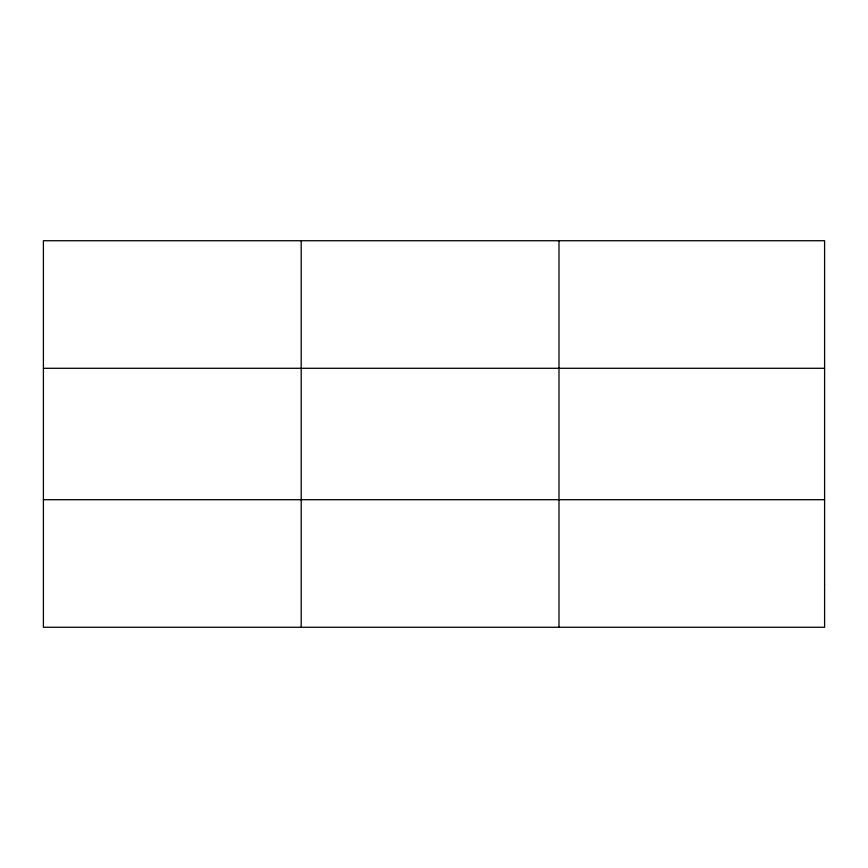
<?xml version="1.0" encoding="UTF-8"?>
<svg xmlns="http://www.w3.org/2000/svg" width="868" height="868" viewBox="0 0 868 868"><rect width="100%" height="100%" fill="white"/><g stroke="black" fill="none" stroke-linecap="round" stroke-linejoin="round"><path stroke-width="1.3" d="M301.196 627.271L301.196 240.729M558.992 627.271L558.992 240.729M43.4 368.292L824.6 368.292M43.4 499.708L824.6 499.708M824.6 584.75L824.6 627.271L43.4 627.271L43.4 240.729L824.6 240.729L824.6 584.75"/></g></svg>
